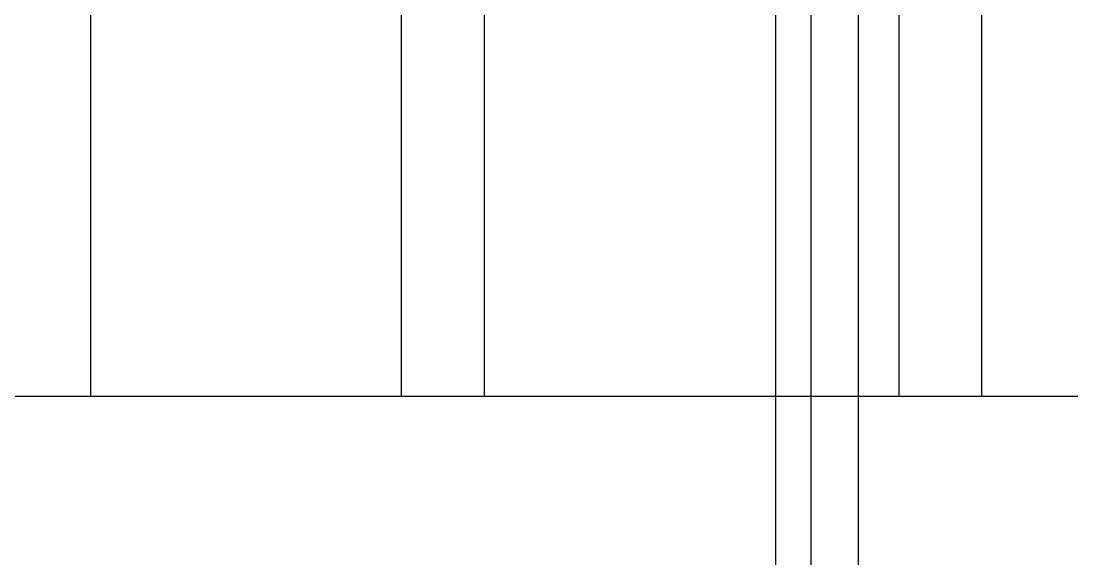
# Model space of a CAD drawing. Header units: millimetres. Extents: x 37984 to 70752, y 14140 to 37584.
# Drawn here: x 45834.9 to 45898.2, y 28209.6 to 28242 of the extents above; entities that cross this region are included whole.
import ezdxf

# ---------------------------------------------------------------- set-up
doc = ezdxf.new("R2010")
doc.units = ezdxf.units.MM
doc.layers.add('! NO PLOT !', color=7, linetype='Continuous', true_color=0xff75dd, plot=False)
doc.layers.add('000-PI-Oprema', color=30, linetype='Continuous', lineweight=5)
doc.layers.add('002-PI-Kabelska kanalica', color=150, linetype='Continuous')
doc.layers.add('004-PI-DIN Šina', color=3, linetype='Continuous')

# ---------------------------------------------------------------- blocks, each defined once
blk = doc.blocks.new('*U744')
at = {"layer": '002-PI-Kabelska kanalica'}
blk.add_line((-20, -100), (-20, 470), dxfattribs=at)
blk = doc.blocks.new('spojnica')
at = {"layer": '! NO PLOT !', "transparency": 33554687}
for p, q in [((44856.495, 28811.504), (44856.495, 26919.404)), ((44861.495, 28809.404), (44861.495, 26919.404))]:
    blk.add_line(p, q, dxfattribs=at)
blk = doc.blocks.new('montažnaa')
at = {"layer": '! NO PLOT !'}
blk.add_line((46568.64, 28809.404), (46568.64, 26919.404), dxfattribs=at)
blk = doc.blocks.new('*U529')
at = {"layer": '004-PI-DIN Šina'}
blk.add_lwpolyline([(220, -17.5), (220, 17.5), (0, 17.5), (0, -17.5)], close=True, dxfattribs=at)
for points in [[(0, 12.5), (220, 12.5)], [(0, -12.5), (220, -12.5)]]:
    blk.add_lwpolyline(points, dxfattribs=at)

msp = doc.modelspace()

# ---------------------------------------------------------------- block references
at = {"rotation": 270}
for name, p in [('*U529', (45821.574, 28439.404)), ('*U529', (45875.292, 28439.404)), ('*U744', (45450.483, 28199.404))]:
    msp.add_blockref(name, p, dxfattribs=at)
at = {"layer": '000-PI-Oprema'}
for name, p in [('montažnaa', (-686.158, -100)), ('spojnica', (1023.847, -100))]:
    msp.add_blockref(name, p, dxfattribs=at)

doc.saveas('drawing.dxf')
